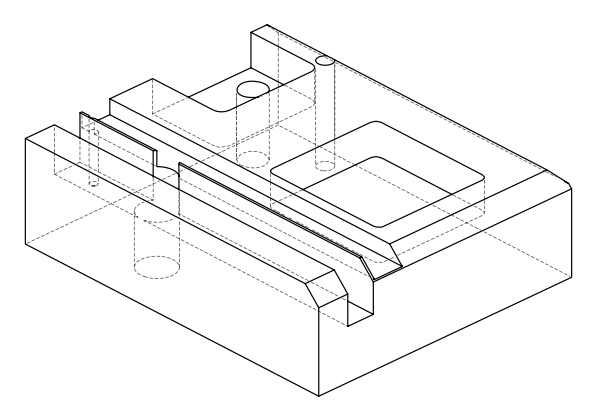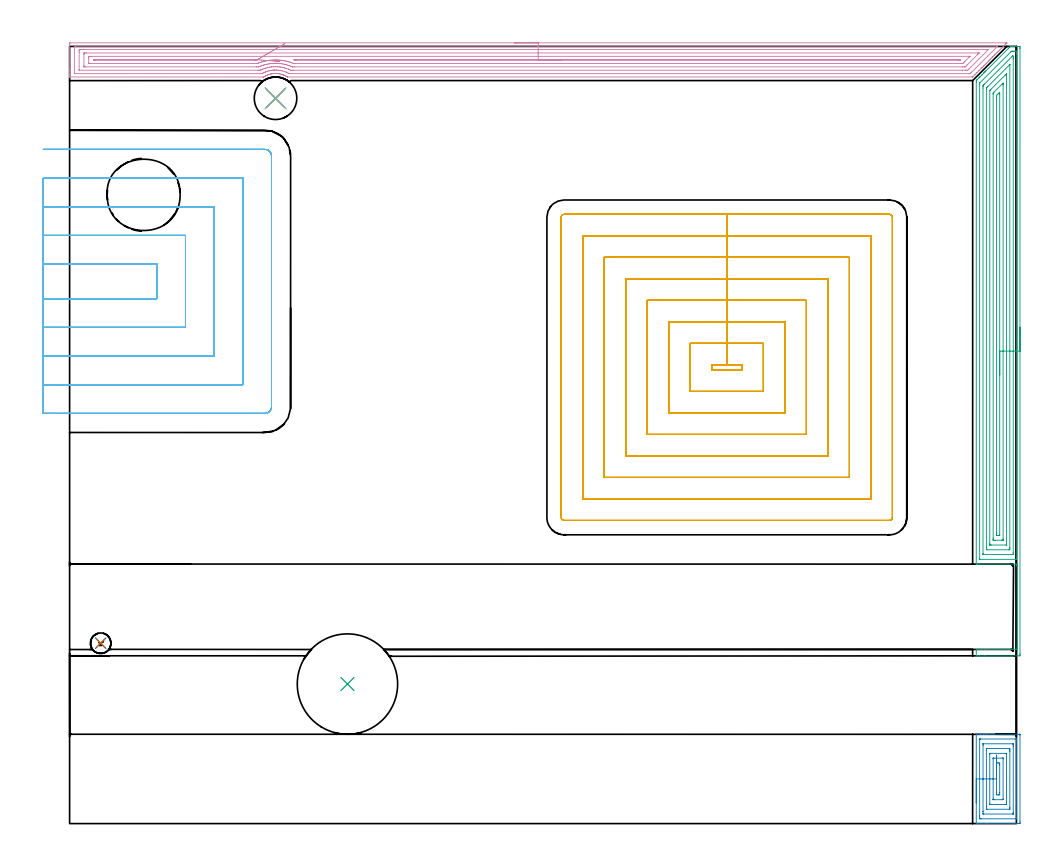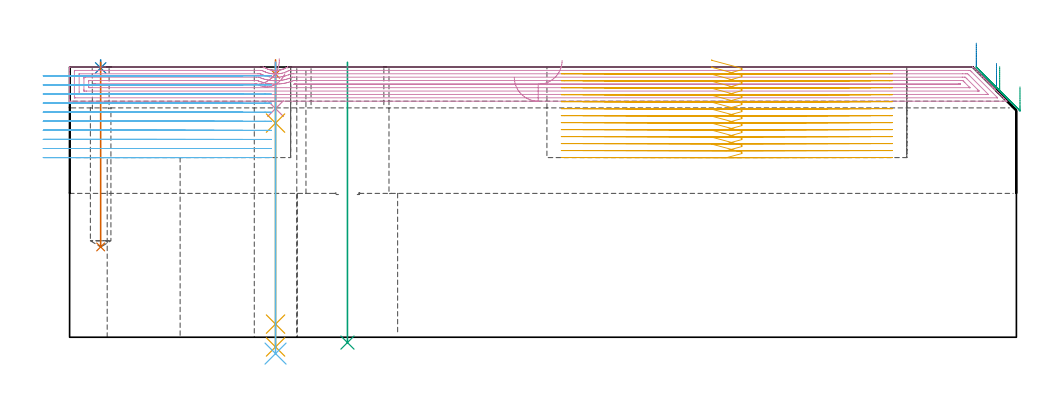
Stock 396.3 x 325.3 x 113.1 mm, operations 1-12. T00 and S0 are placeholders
(PLAN: 15 operations, 10 tool changes, 156.8 min)
(1 SPOT_DRILL | STEP1HOLE_2 | NXT0321_9005460120000 | 0.05 min | 184 mm3)
(2 SPOT_DRILL_1 | STEP1POCKET | NXT0321_9005460120000 | 0.03 min | 1 mm3)
(3 INDEXABLE_INSERT_DRILL_THROUGH_HOLE_FROM_SOLID | STEP1HOLE | NXT0302_036 | 0.47 min | 156625 mm3)
(4 DRILL_BLIND_HOLE_INTO_CENTER | STEP1HOLE_2 | NXT0301_087 | 0.08 min | 1512 mm3)
(5 GUN_DRILL_THROUGH_HOLE | STEP1HOLE_2 | UGT0307_008 | 0.57 min | 9187 mm3)
(6 DRILL_TO_ENLARGE_THROUGH_HOLE | STEP1HOLE_2 | UGT0301_248 | 0.49 min | 17220 mm3)
(7 DRILL_BLIND_HOLE_INTO_CENTER_1 | STEP1POCKET | UGT0301_202 | 0.31 min | 4243 mm3)
(8 AREA_MILL | FG_CHAMFER_SURFACE | UGT0205_001 | 2.37 min | 7552 mm3)
(9 AREA_MILL_1 | FG_CHAMFER_SURFACE_1 | UGT0205_001 | 12.6 min | 43147 mm3)
(10 AREA_MILL_2 | FG_CHAMFER_SURFACE_2 | UGT0205_001 | 18.7 min | 39142 mm3)
(11 MILL_RECTANGULAR_POCKET | POCKET_RECTANGULAR_STRAIGHT | NXT0201_011 | Follow Part, ap 3, ae 75% | 61.41 min | 798080 mm3)
(12 MILL_SLOT | SLOT_PARTIAL_RECTANGULAR | NXT0201_012 | Follow Part, ap 4, ae 75% | 31.17 min | 441666 mm3)
(13 MILL_RECTANGULAR_SLOT | SLOT_RECTANGULAR | UGT0201_004 | Follow Part, ap 8, ae 75% | 15.74 min | 623732 mm3)
(14 MILL_RECTANGULAR_SLOT_1 | SLOT_RECTANGULAR_1 | UGT0201_004 | Follow Part, ap 8, ae 75% | 5.55 min | 233674 mm3)
(15 MILL_THROUGH_HOLE_FROM_SOLID_MATERIAL | STEP1HOLE_1 | UGT0201_136 | Circular | 7.24 min | 54953 mm3)
(TOOL NXT0321_9005460120000 | NC Spot Drill, 142deg, 12mm, Carbide, Uncoated | D12 PA142 FL30 Z2)
(TOOL NXT0302_036 | Index. Insert Drill 42mm [880-D4200L50-05] | D42 PA176 FL210 Z2)
(TOOL NXT0301_087 | Carbide Drill 11.6mm [860.1-1160-058A1-MM 2214] | D11.6 PA140 FL72 Z2)
(TOOL UGT0307_008 | Gun Drill 11 mm | D11 PA130 FL24 Z1)
(TOOL UGT0301_248 | Twist Drill 17.8 mm | D17.8 PA118 FL130 Z2)
(TOOL UGT0301_202 | Twist Drill 8.6 mm | D8.6 PA118 FL80 Z2)
(TOOL UGT0205_001 | Chamfer Mill 20 x 3 x 45 deg. | D20 FL50 Z2)
(TOOL NXT0201_011 | ENDMILL 12mm [2P460-1200-NA 1630] | D12 FL38 Z6)
(TOOL NXT0201_012 | ENDMILL 16mm [2P460-1600-NA 1630] | D16 FL38 Z6)
(TOOL UGT0201_004 | End Mill 32 mm | D32 FL53 Z6)
(TOOL UGT0201_136 | Carbide End Mill 20.0 | D20 FL30 Z4)
(OP 1 SPOT_DRILL)
G17 G21 G94 G90
T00 M6
G54
G17 G0 G90 X86.2 Y303.6 S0 M3
G43 Z123.1 H0
G94 G81 G98 Z110.1 F250. R116.1
G80
M5
M2
(OP 2 SPOT_DRILL_1)
G17 G21 G94 G90
T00 M6
G54
G17 G0 G90 X13. Y75.5 S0 M3
G43 Z123.1 H0
G94 G81 G98 Z112.73 F250. R116.1
G80
M5
M2
(OP 3 INDEXABLE_INSERT_DRILL_THROUGH_HOLE_FROM_SOLID)
G17 G21 G94 G90
T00 M6
G54
G17 G0 G90 X116.3 Y58.4 S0 M3
G43 Z123.1 H1
G94 G81 G98 Z-2.233 F250. R115.1
G80
M5
M2
(OP 4 DRILL_BLIND_HOLE_INTO_CENTER)
G17 G21 G94 G90
T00 M6
G54
G17 G0 G90 X86.2 Y303.6 S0 M3
G43 Z123.1 H1
G94 G81 G98 Z95.7 F250. R115.1
G80
M5
M2
(OP 5 GUN_DRILL_THROUGH_HOLE)
G17 G21 G94 G90
T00 M6
G54
G17 G0 G90 X86.2 Y303.6 M8
G43 Z123.1 H0
Z109.049
S716 M3
G94 G1 Z89.637 F125. M26
G4 X.084
Z5.5 F250.
G4 X.084
Z-4.065 F125.
G4 X.084
M5
M9
G0 Z109.049
Z123.1
M2
(OP 6 DRILL_TO_ENLARGE_THROUGH_HOLE)
G17 G21 G94 G90
T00 M6
G54
G17 G0 G90 X86.2 Y303.6 S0 M3
G43 Z123.1 H0
G94 G73 G98 Z-6.848 F250. Q17.135 R115.1
G80
M5
M2
(OP 7 DRILL_BLIND_HOLE_INTO_CENTER_1)
G17 G21 G94 G90
T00 M6
G54
G17 G0 G90 X13. Y75.5 S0 M3
G43 Z123.1 H0
G94 G81 G98 Z37.8 F250. R115.1
G80
M5
M2
(OP 8 AREA_MILL)
G17 G21 G94 G90
T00 M6
G54
G17 G0 G90 X379.5 Y8.7 S1061 M3
G43 Z123.1 H0
G94 G1 Y8.738 Z122.228 F250.
Y8.852 Z121.363
Y9.041 Z120.512
Y9.303 Z119.68
Y9.637 Z118.874
Y10.04 Z118.1
Y10.508 Z117.364
Y11.04 Z116.672
Y11.629 Z116.029
Y12.272 Z115.439
Y12.964 Z114.908
Y13.7 Z114.44
Y14.474 Z114.037
Y15.28 Z113.703
Y16.112 Z113.441
Y16.964 Z113.252
Y17.828 Z113.138
Y18.7 Z113.1
Y37.319
X379.503 Y37.39 Z113.09
X379.567 Y37.397 Z113.027
X379.639 Y37.4 Z112.958
X381.318 Z111.281
X382.673 Z109.925
X383.39 Z109.208
X383.55 Z109.048
X384.267 Z108.327
X397.416 Z95.18
X397.778 Y37.396 Z94.818
X397.792 Y37.39 Z94.804
X397.798 Y37.376 Z94.798
X397.8 Y36.876 Z94.8
Y1.022
X397.798 Y0.524 Z94.802
X397.794 Y0.142 Z94.803
X397.791 Y0.01 Z94.805
X397.416 Y0.005 Z95.18
X396.898 Y0. Z95.698
X384.267 Z108.327
X383.55 Z109.048
X383.39 Z109.208
X381.637 Z110.96
X379.884 Z112.714
X379.639 Z112.959
X379.573 Z113.021
X379.569 Y0.001 Z113.025
X379.503 Y0.01 Z113.09
X379.5 Y0.081 Z113.1
Y18.7
X380.914 Z111.686
X380.915 Y35.103 Z111.685
X380.916 Y35.285 Z111.684
X380.919 Y35.376 Z111.681
X380.92 Y35.39 Z111.68
X380.966 Y35.393 Z111.634
X381.049 Y35.397 Z111.551
X381.343 Y35.4 Z111.257
X395.663 Z96.937
X396.248 Y35.398 Z96.352
X396.339 Y35.392 Z96.261
X396.379 Y35.387 Z96.221
X396.383 Y35.262 Z96.217
X396.384 Y35.103 Z96.216
X396.386 Y34.372 Z96.214
Y34.216
X396.385 Y2.297 Z96.215
X396.384 Y2.115 Z96.216
X396.381 Y2.024 Z96.219
X396.38 Y2.01 Z96.22
X396.334 Y2.007 Z96.266
X396.251 Y2.003 Z96.349
X395.957 Y2. Z96.643
X381.637 Z110.963
X381.052 Y2.002 Z111.548
X380.961 Y2.008 Z111.639
X380.921 Y2.013 Z111.679
X380.917 Y2.138 Z111.683
X380.916 Y2.297 Z111.684
X380.914 Y3.028 Z111.686
Y3.184
Y18.7
X382.328 Z110.272
Y32.63
X382.331 Y33.329 Z110.269
X382.332 Y33.375 Z110.268
X382.334 Y33.39 Z110.266
X382.374 Y33.394 Z110.226
X382.445 Y33.399 Z110.155
X394.717 Y33.4 Z97.883
X394.786 Y33.398 Z97.814
X394.856 Y33.393 Z97.744
X394.965 Y33.382 Z97.635
X394.967 Y33.329 Z97.633
X394.97 Y33.144 Z97.63
X394.972 Y32.443 Z97.628
Y32.255
X394.971 Y4.77 Z97.629
X394.969 Y4.071 Z97.631
X394.968 Y4.025 Z97.632
X394.966 Y4.01 Z97.634
X394.926 Y4.006 Z97.674
X394.855 Y4.001 Z97.745
X382.583 Y4. Z110.017
X382.514 Y4.002 Z110.086
X382.444 Y4.007 Z110.156
X382.335 Y4.018 Z110.265
X382.333 Y4.071 Z110.267
X382.33 Y4.256 Z110.27
X382.329 Y4.957 Z110.271
X382.328 Y5.145 Z110.272
Y18.7
X383.743 Z108.857
Y30.67
X383.746 Y31.196 Z108.854
X383.75 Y31.375 Z108.85
X383.753 Y31.391 Z108.847
X383.771 Y31.394 Z108.829
X383.816 Y31.397 Z108.784
X383.906 Y31.399 Z108.694
X393.188 Z99.412
X393.426 Y31.394 Z99.174
X393.54 Y31.39 Z99.06
X393.55 Y31.33 Z99.05
X393.554 Y31.029 Z99.046
X393.556 Y30.67 Z99.044
X393.557 Y30.139 Z99.043
Y6.73
X393.554 Y6.204 Z99.046
X393.55 Y6.025 Z99.05
X393.547 Y6.009 Z99.053
X393.529 Y6.006 Z99.071
X393.484 Y6.003 Z99.116
X393.394 Y6.001 Z99.206
X384.112 Z108.488
X383.874 Y6.006 Z108.726
X383.76 Y6.01 Z108.84
X383.75 Y6.07 Z108.85
X383.746 Y6.371 Z108.854
X383.744 Y6.73 Z108.856
X383.743 Y7.261 Z108.857
Y18.7
X385.157 Z107.443
Y28.896
X385.162 Y29.332 Z107.438
X385.163 Y29.379 Z107.437
X385.224 Y29.39 Z107.376
X385.356 Y29.396 Z107.244
X385.523 Y29.399 Z107.077
X392.001 Y29.4 Z100.599
X392.055 Y29.399 Z100.545
X392.112 Y29.394 Z100.488
X392.131 Y29.391 Z100.469
X392.136 Y29.379 Z100.464
X392.139 Y29.33 Z100.461
X392.143 Y28.91 Z100.457
Y8.504
X392.138 Y8.068 Z100.462
X392.137 Y8.021 Z100.464
X392.076 Y8.01 Z100.524
X391.944 Y8.004 Z100.656
X391.777 Y8.001 Z100.823
X385.299 Y8. Z107.301
X385.245 Y8.001 Z107.355
X385.188 Y8.006 Z107.412
X385.169 Y8.009 Z107.431
X385.164 Y8.021 Z107.436
X385.161 Y8.07 Z107.439
X385.157 Y8.49 Z107.443
Y18.7
X386.571 Z106.029
X386.572 Y27.123 Z106.028
X386.573 Y27.288 Z106.027
X386.576 Y27.369 Z106.024
X386.577 Y27.384 Z106.023
X386.586 Y27.39 Z106.014
X386.626 Y27.396 Z105.974
X386.897 Y27.399 Z105.703
X390.403 Z102.197
X390.677 Y27.395 Z101.923
X390.712 Y27.391 Z101.888
X390.723 Y27.387 Z101.877
X390.724 Y27.378 Z101.876
X390.727 Y27.321 Z101.873
X390.729 Y27.233 Z101.871
Y27.123
X390.728 Y10.277 Z101.872
X390.727 Y10.112 Z101.873
X390.724 Y10.031 Z101.876
X390.723 Y10.016 Z101.877
X390.714 Y10.01 Z101.886
X390.674 Y10.004 Z101.926
X390.403 Y10.001 Z102.197
X386.897 Z105.703
X386.623 Y10.005 Z105.977
X386.588 Y10.009 Z106.012
X386.577 Y10.013 Z106.023
X386.576 Y10.022 Z106.024
X386.573 Y10.079 Z106.027
X386.571 Y10.167 Z106.029
Y10.277
Y18.7
X387.985 Z104.615
X387.986 Y24.463 Z104.614
X387.99 Y25.131 Z104.61
X387.992 Y25.35 Z104.608
X388.604 Y25.396 Z103.996
X388.65 Y25.395 Z103.95
X389.308 Y25.35 Z103.292
X389.313 Y24.679 Z103.287
X389.314 Y24.463 Z103.286
Y12.937
X389.31 Y12.269 Z103.29
X389.308 Y12.05 Z103.292
X388.696 Y12.004 Z103.904
X388.65 Y12.005 Z103.95
X387.992 Y12.05 Z104.608
X387.987 Y12.721 Z104.613
X387.986 Y12.937 Z104.614
X387.985 Y13.609 Z104.615
Y18.7
Y19.572 Z104.653
Y20.436 Z104.767
Y21.288 Z104.955
Y22.12 Z105.218
Y22.926 Z105.552
Y23.7 Z105.954
Y24.436 Z106.423
Y25.128 Z106.954
Y25.771 Z107.544
Y26.36 Z108.187
Y26.892 Z108.879
Y27.36 Z109.615
Y27.763 Z110.389
Y28.097 Z111.195
Y28.359 Z112.027
Y28.548 Z112.878
Y28.662 Z113.743
Y28.7 Z114.615
G0 Z123.1
M5
M2
(OP 9 AREA_MILL_1)
G17 G21 G94 G90
T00 M6
G54
G17 G0 G90 X397.8 Y207.75 S1061 M3
G43 Z123.1 H0
Z104.8
G94 G1 Y207.712 Z103.928 F250.
Y207.598 Z103.064
Y207.409 Z102.212
Y207.147 Z101.38
Y206.813 Z100.574
Y206.41 Z99.8
Y205.942 Z99.064
Y205.41 Z98.372
Y204.821 Z97.729
Y204.178 Z97.14
Y203.486 Z96.608
Y202.75 Z96.14
Y201.976 Z95.737
Y201.17 Z95.403
Y200.338 Z95.141
Y199.487 Z94.952
Y198.622 Z94.838
Y197.75 Z94.8
Y71.327
X397.799 Y70.825 Z94.801
X397.796 Y70.438 Z94.802
X397.793 Y70.21 Z94.805
X397.416 Y70.2 Z95.181
X383.126 Z109.469
X380.76 Z111.834
X379.806 Z112.794
X379.652 Y70.201 Z112.941
X379.57 Y70.205 Z113.021
X379.503 Y70.21 Z113.088
X379.5 Y70.378 Z113.1
Y72.613
X379.497 Y72.873 Z113.098
X379.5 Y72.897 Z113.095
X379.554 Y72.9 Z113.041
X383.077 Z109.521
X396.6 Z96.
X396.599 Y73.029 Z95.999
X396.6 Y73.455 Z96.
X396.599 Y73.506 Z95.998
X396.6 Y74.4 Z96.
Y107.968
X396.592 Y108.016 Z95.992
X396.594 Y108.058 Z95.994
X396.599 Y108.321 Z95.999
Y108.366
Y108.6
X380.76 Z111.835
X379.925 Z112.675
X379.866 Z112.734
X379.68 Y108.603 Z112.913
X379.503 Y108.61 Z113.089
X379.5 Y108.813 Z113.1
Y310.374
Y310.995 Z113.085
X379.658 Y311.159 Z112.94
X379.767 Y311.268 Z112.832
X379.884 Y311.386 Z112.712
X380.451 Y311.951 Z112.149
X380.66 Y312.161 Z111.938
X380.76 Y312.262 Z111.836
X380.959 Y312.459 Z111.64
X381.036 Y312.536 Z111.564
X381.637 Y313.139 Z110.959
X381.864 Y313.364 Z110.736
X382.514 Y314.015 Z110.083
X382.576 Y314.077 Z110.023
X382.747 Y314.247 Z109.852
X382.806 Y314.307 Z109.791
X382.863 Y314.363 Z109.736
X383.045 Y314.545 Z109.554
X383.098 Y314.599 Z109.499
X383.15 Y314.65 Z109.449
X383.343 Y314.843 Z109.256
X383.39 Y314.892 Z109.207
X383.436 Y314.937 Z109.163
X383.641 Y315.141 Z108.959
X393.033 Y324.534 Z99.564
X393.471 Y324.971 Z99.129
X393.775 Y325.271 Z98.824
X393.809 Y325.297 Z98.789
X393.995 Y325.3 Z98.604
X394.786 Z97.808
X396.889 Z95.709
X397.416 Y325.295 Z95.179
X397.792 Y325.29 Z94.804
X397.795 Y325.062 Z94.802
X397.799 Y324.675 Z94.801
X397.8 Y324.284 Z94.8
Y197.75
X396.386 Z96.214
Y111.048
X396.383 Y110.679 Z96.217
X396.382 Y110.634 Z96.218
X396.38 Y110.618 Z96.22
X396.364 Y110.61 Z96.236
X396.248 Y110.605 Z96.352
X396.101 Y110.601 Z96.499
X381.199 Y110.6 Z111.401
X380.984 Y110.603 Z111.616
X380.94 Y110.607 Z111.66
X380.924 Y110.609 Z111.676
X380.921 Y110.624 Z111.679
X380.918 Y110.676 Z111.682
X380.915 Y110.89 Z111.685
X380.914 Y309.48 Z111.686
X380.916 Y309.848 Z111.684
X380.919 Y309.94 Z111.681
X380.921 Y309.959 Z111.679
X380.93 Y309.973 Z111.67
X380.954 Y310.001 Z111.646
X381.04 Y310.089 Z111.56
X393.91 Y322.959 Z98.69
X394.184 Y323.222 Z98.416
X394.266 Y323.29 Z98.334
X394.386 Y323.296 Z98.214
X394.786 Y323.299 Z97.814
X395.258 Y323.3 Z97.342
X395.663 Z96.937
X396.136 Y323.299 Z96.464
X396.319 Y323.295 Z96.281
X396.352 Y323.292 Z96.248
X396.379 Y323.286 Z96.221
X396.38 Y323.244 Z96.22
X396.384 Y323.046 Z96.216
X396.385 Y322.888 Z96.215
X396.386 Y322.151 Z96.214
Y197.75
X394.972 Z97.628
X394.971 Y113.541 Z97.629
X394.968 Y112.835 Z97.632
X394.966 Y112.652 Z97.634
X394.954 Y112.61 Z97.646
X394.901 Y112.606 Z97.699
X394.786 Y112.603 Z97.814
X394.14 Y112.6 Z98.46
X382.514 Z110.086
X382.437 Y112.602 Z110.163
X382.376 Y112.606 Z110.224
X382.34 Y112.609 Z110.26
X382.335 Y112.648 Z110.265
X382.331 Y112.835 Z110.269
X382.329 Y113.023 Z110.271
Y307.881
X382.332 Y308.586 Z110.268
X382.335 Y308.768 Z110.265
X382.346 Y308.935 Z110.254
X382.514 Y309.11 Z110.086
X382.695 Y309.295 Z109.905
X382.879 Y309.48 Z109.721
X394.5 Y321.1 Z98.1
X394.648 Y321.241 Z97.952
X394.694 Y321.283 Z97.906
X394.786 Y321.29 Z97.814
X394.965 Y321.279 Z97.635
X394.968 Y321.1 Z97.632
X394.97 Y320.912 Z97.63
X394.971 Y320.206 Z97.629
X394.972 Y320.017 Z97.628
Y197.75
X393.557 Z99.043
Y115.517
X393.554 Y114.985 Z99.046
X393.55 Y114.623 Z99.05
X393.055 Y114.601 Z99.545
X393.033 Y114.6 Z99.567
X384.267 Y114.601 Z108.333
X383.75 Y114.623 Z108.85
X383.745 Y115.155 Z108.855
X383.743 Y115.517 Z108.857
Y116.051
Y307.333
X383.744 Y307.692 Z108.856
X383.747 Y307.825 Z108.853
X383.75 Y307.888 Z108.85
X383.789 Y307.932 Z108.811
X383.909 Y308.057 Z108.691
X384.267 Y308.418 Z108.333
X384.35 Y308.501 Z108.25
X393.514 Y317.664 Z99.086
X393.547 Y317.694 Z99.053
X393.554 Y317.697 Z99.046
X393.555 Y317.696 Z99.045
X393.557 Y317.675 Z99.043
Y197.75
X392.143 Z100.457
Y116.864
X392.141 Y116.644 Z100.459
X392.14 Y116.618 Z100.461
X392.137 Y116.612 Z100.463
X392.129 Y116.608 Z100.471
X392.069 Y116.603 Z100.531
X391.97 Y116.601 Z100.63
X385.834 Y116.6 Z106.766
X385.268 Y116.604 Z107.332
X385.208 Y116.606 Z107.392
X385.17 Y116.609 Z107.43
X385.164 Y116.647 Z107.436
X385.161 Y116.861 Z107.439
X385.157 Y117.291 Z107.443
X385.158 Y306.784 Z107.442
Y306.798
X385.163 Y306.848 Z107.437
X385.205 Y306.896 Z107.395
X385.286 Y306.983 Z107.314
X385.409 Y307.109 Z107.191
X385.563 Y307.265 Z107.037
X391.613 Y313.314 Z100.987
X391.76 Y313.46 Z100.84
X392.12 Y313.812 Z100.48
X392.134 Y313.824 Z100.466
X392.136 Y313.799 Z100.464
X392.14 Y313.696 Z100.46
X392.142 Y313.487 Z100.458
X392.143 Y313.069 Z100.457
Y197.75
X390.729 Z101.871
Y119.092
X390.728 Y118.761 Z101.872
X390.724 Y118.65 Z101.876
X390.722 Y118.617 Z101.878
X390.704 Y118.61 Z101.896
X390.644 Y118.606 Z101.956
X390.403 Y118.602 Z102.197
X390.009 Y118.6 Z102.591
X387.379 Z105.221
X386.897 Y118.601 Z105.703
X386.736 Y118.604 Z105.864
X386.608 Y118.61 Z105.992
X386.578 Y118.616 Z106.022
X386.575 Y118.666 Z106.025
X386.573 Y118.76 Z106.027
X386.571 Y119.092 Z106.029
Y119.424
X386.572 Y305.342 Z106.028
X386.575 Y305.624 Z106.025
X386.578 Y305.763 Z106.022
X386.587 Y305.828 Z106.013
X386.656 Y305.905 Z105.944
X386.776 Y306.028 Z105.824
X386.897 Y306.149 Z105.703
X390.403 Y309.655 Z102.197
X390.49 Y309.739 Z102.11
X390.658 Y309.898 Z101.942
X390.723 Y309.949 Z101.877
X390.725 Y309.906 Z101.875
X390.727 Y309.812 Z101.873
X390.729 Y309.48 Z101.871
Y309.148
Y197.75
X389.315 Z103.285
X389.314 Y120.88 Z103.286
X389.312 Y120.71 Z103.288
X389.31 Y120.627 Z103.29
X389.309 Y120.614 Z103.291
X389.277 Y120.61 Z103.323
X389.199 Y120.605 Z103.401
X388.924 Y120.601 Z103.676
X388.65 Z103.95
X388.045 Y120.603 Z104.555
X388.006 Y120.61 Z104.594
X387.992 Y120.614 Z104.608
X387.99 Y120.659 Z104.61
X387.987 Y120.88 Z104.613
X387.985 Y121.557 Z104.615
Y121.774
Y303.223
X387.986 Y303.9 Z104.614
X387.988 Y304.117 Z104.612
X387.994 Y304.785 Z104.606
X388.211 Y305.011 Z104.389
X388.431 Y305.234 Z104.169
X388.65 Y305.453 Z103.95
X389.102 Y305.905 Z103.498
X389.168 Y305.969 Z103.432
X389.186 Y305.987 Z103.414
X389.288 Y306.08 Z103.312
X389.308 Y305.905 Z103.292
X389.311 Y305.605 Z103.289
X389.314 Y305.228 Z103.286
X389.315 Y197.75 Z103.285
Y196.878 Z103.323
Y196.014 Z103.437
Y195.162 Z103.626
Y194.33 Z103.888
Y193.524 Z104.222
Y192.75 Z104.625
Y192.014 Z105.094
Y191.322 Z105.625
Y190.679 Z106.214
Y190.09 Z106.857
Y189.559 Z107.55
Y189.09 Z108.285
Y188.687 Z109.059
Y188.353 Z109.865
Y188.091 Z110.697
Y187.902 Z111.549
Y187.788 Z112.414
Y187.75 Z113.285
G0 Z123.1
M5
M2
(OP 10 AREA_MILL_2)
G17 G21 G94 G90
T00 M6
G54
G17 G0 G90 X186.15 Y326.8 S1061 M3
G43 Z123.1 H0
Z108.8
G94 G1 X186.188 Z107.929 F250.
X186.302 Z107.064
X186.491 Z106.212
X186.753 Z105.38
X187.087 Z104.574
X187.49 Z103.8
X187.958 Z103.064
X188.49 Z102.372
X189.079 Z101.729
X189.722 Z101.14
X190.414 Z100.609
X191.15 Z100.14
X191.924 Z99.737
X192.73 Z99.403
X193.562 Z99.141
X194.413 Z98.952
X195.278 Z98.838
X196.15 Z98.8
X392.03
X392.284 Y326.796 Z98.804
X392.285 Y326.795
X392.284 Y326.784 Z98.816
X391.793 Y326.291 Z99.305
X391.226 Y325.726 Z99.874
X391.093 Y325.593 Z100.006
X390.908 Y325.406 Z100.19
X390.362 Y324.862 Z100.738
X390.022 Y324.52 Z101.076
X389.498 Y323.998 Z101.602
X389.137 Y323.635 Z101.961
X388.633 Y323.133 Z102.467
X388.251 Y322.749 Z102.847
X387.769 Y322.269 Z103.331
X387.366 Y321.864 Z103.733
X387.224 Y321.724 Z103.875
X386.921 Y321.421 Z104.179
X386.48 Y320.978 Z104.618
X386.331 Y320.831 Z104.768
X386.041 Y320.541 Z105.059
X385.594 Y320.093 Z105.504
X385.122 Y319.622 Z105.978
X384.709 Y319.207 Z106.39
X384.214 Y318.714 Z106.886
X383.823 Y318.322 Z107.275
X383.306 Y317.805 Z107.794
X382.938 Y317.436 Z108.161
X382.767 Y317.266 Z108.333
X382.584 Y317.084 Z108.516
X382.052 Y316.551 Z109.047
X381.867 Y316.367 Z109.233
X381.72 Y316.22 Z109.38
X381.609 Y316.108 Z109.49
X381.569 Y316.069 Z109.53
X380.856 Y315.355 Z110.244
X380.724 Y315.222 Z110.375
X380.677 Y315.176 Z110.422
X379.991 Y314.491 Z111.109
X379.838 Y314.337 Z111.26
X379.784 Y314.283 Z111.315
X379.127 Y313.627 Z111.973
X378.953 Y313.451 Z112.145
X378.272 Y312.772 Z112.828
X378.022 Y312.525 Z113.069
X377.995 Y312.503 Z113.089
X377.85 Y312.5 Z113.1
X91.237
X91.149 Y312.505 Z113.09
X91.103 Y312.526 Z113.07
X90.619 Y312.814 Z112.785
X90.262 Y313.009 Z112.589
X90.168 Y313.06 Z112.539
X90.125 Y313.081 Z112.518
X89.908 Y313.186 Z112.413
X89.734 Y313.265 Z112.335
X89.645 Y313.305 Z112.294
X89.452 Y313.377 Z112.218
X89.274 Y313.445 Z112.15
X89.2 Y313.47 Z112.126
X89.005 Y313.534 Z112.059
X88.828 Y313.594 Z112.002
X88.38 Y313.722 Z111.878
X87.933 Y313.822 Z111.778
X87.821 Y313.841 Z111.759
X87.485 Y313.899 Z111.7
X87.37 Y313.912 Z111.686
X87.22 Y313.929 Z111.665
X87.16 Y313.935 Z111.656
X87.038 Y313.951 Z111.644
X86.591 Y313.988 Z111.612
X86.423 Y313.994 Z111.604
X86.394 Z111.603
X86.372 Z111.601
X86.327 Y313.993 Z111.599
X86.127 Y313.995 Z111.598
X86.033 Y313.997 Z111.602
X85.696 Y313.98 Z111.618
X85.402 Y313.953 Z111.643
X85.249 Y313.94 Z111.656
X84.988 Y313.906 Z111.69
X84.889 Y313.894 Z111.705
X84.868 Y313.891 Z111.708
X84.802 Y313.882 Z111.716
X84.541 Y313.83 Z111.76
X84.354 Y313.798 Z111.797
X84.002 Y313.716 Z111.883
X83.908 Y313.693 Z111.906
X83.459 Y313.559 Z112.04
X83.013 Y313.405 Z112.194
X82.757 Y313.305 Z112.295
X82.309 Y313.088 Z112.506
X82.139 Y313.009 Z112.589
X82.119 Y312.999 Z112.599
X81.873 Y312.864 Z112.735
X81.672 Y312.754 Z112.846
X81.62 Y312.722 Z112.878
X81.439 Y312.612 Z112.987
X81.265 Y312.504 Z113.09
X80.969 Y312.5 Z113.1
X0.165
X0.009 Y312.503 Z113.088
X0. Y312.524 Z113.067
Y312.875 Z112.724
Y313.24 Z112.359
Y313.894 Z111.701
Y315.106 Z110.491
Y315.665 Z109.929
Y326.291 Z99.306
X0.003 Y326.573 Z99.024
X0.01 Y326.792 Z98.806
X0.23 Y326.799 Z98.799
X196.15 Y326.8 Z98.8
Y325.386 Z100.214
X388.138
X388.313 Y325.382 Z100.218
X388.399 Y325.379 Z100.221
X388.417 Y325.376 Z100.224
X388.411 Y325.368 Z100.232
X388.379 Y325.333 Z100.267
X388.287 Y325.237 Z100.363
X388.206 Y325.156 Z100.444
X377.617 Y314.567 Z111.033
X377.403 Y314.355 Z111.245
X377.167 Y314.128 Z111.472
X376.941 Y313.921 Z111.679
X376.51 Y313.915 Z111.685
X376.489 Y313.914 Z111.686
X92.557
X92.12 Y313.919 Z111.681
X91.905 Y313.921 Z111.679
X91.684 Y314.029 Z111.571
X91.407 Y314.169 Z111.431
X90.791 Y314.457 Z111.143
X90.564 Y314.553 Z111.047
X89.966 Y314.78 Z110.82
X89.898 Y314.803 Z110.797
X89.864 Y314.814 Z110.786
X89.005 Y315.058 Z110.542
X88.643 Y315.139 Z110.461
X88.113 Y315.239 Z110.361
X87.571 Y315.317 Z110.283
X87.22 Y315.355 Z110.245
X86.597 Y315.397 Z110.203
X86.327 Y315.404 Z110.196
X85.704 Y315.397 Z110.203
X85.671
X85.645 Y315.395 Z110.205
X85.434 Y315.377 Z110.223
X84.883 Y315.326 Z110.274
X84.722 Y315.307 Z110.293
X84.541 Y315.28 Z110.32
X84.108 Y315.209 Z110.391
X83.648 Y315.117 Z110.483
X83.374 Y315.052 Z110.548
X82.755 Y314.881 Z110.719
X82.677 Y314.857 Z110.743
X82.439 Y314.78 Z110.82
X82.015 Y314.628 Z110.972
X81.951 Y314.603 Z110.997
X81.863 Y314.566 Z111.034
X81.398 Y314.354 Z111.246
X80.97 Y314.15 Z111.45
X80.797 Y314.065 Z111.535
X80.51 Y313.921 Z111.679
X80.077 Y313.915 Z111.685
X80.056 Y313.914 Z111.686
X2.175 Y313.915 Z111.685
X2.075 Y313.917 Z111.683
X2.026 Y313.92 Z111.68
X2.01 Y313.922 Z111.678
X2.008 Y313.938 Z111.662
X2.004 Y314.044 Z111.556
X2. Y314.287 Z111.313
Y324.914 Z100.686
X2.004 Y325.308 Z100.292
X2.007 Y325.36 Z100.24
X2.011 Y325.38 Z100.22
X2.017 Y325.381 Z100.219
X2.07 Y325.384 Z100.216
X2.179 Y325.385 Z100.215
X2.397 Y325.386 Z100.214
X196.15
Y323.971 Z101.629
X383.653
X384.207
X384.333 Y323.969 Z101.631
X384.546 Y323.964 Z101.636
X384.552 Y323.96 Z101.64
X384.551 Y323.956 Z101.644
X384.546 Y323.946 Z101.654
X376.387 Y315.787 Z109.813
X376.263 Y315.665 Z109.935
X375.937 Y315.348 Z110.252
X375.617 Y315.335 Z110.265
X375.061 Y315.331 Z110.269
X373.831 Y315.328 Z110.272
X93.809 Y315.329 Z110.271
X93.47
X92.913 Y315.332 Z110.268
X92.577 Y315.335 Z110.265
X91.845 Y315.665 Z109.935
X91.684 Y315.734 Z109.866
X91.565 Y315.783 Z109.817
X90.791 Y316.061 Z109.539
X90.212 Y316.239 Z109.361
X89.898 Y316.327 Z109.273
X89.507 Y316.429 Z109.171
X89.017 Y316.54 Z109.06
X89.005 Y316.542 Z109.058
X88.959 Y316.551 Z109.049
X88.113 Y316.683 Z108.917
X87.958 Y316.704 Z108.896
X87.22 Y316.775 Z108.825
X86.976 Y316.792 Z108.808
X86.327 Y316.818 Z108.782
X86.062 Y316.814 Z108.786
X85.434 Y316.795 Z108.805
X85.202 Y316.78 Z108.82
X84.541 Y316.719 Z108.881
X84.391 Y316.7 Z108.9
X83.648 Y316.591 Z109.009
X83.613 Y316.585 Z109.015
X83.432 Y316.551 Z109.049
X82.879 Y316.428 Z109.172
X82.755 Y316.397 Z109.203
X82.179 Y316.237 Z109.363
X81.863 Y316.145 Z109.455
X81.502 Y316.023 Z109.577
X80.97 Y315.831 Z109.769
X80.85 Y315.784 Z109.816
X80.573 Y315.665 Z109.935
X80.233 Y315.51 Z110.09
X80.077 Y315.438 Z110.162
X79.925 Y315.371 Z110.229
X79.863 Y315.344 Z110.256
X79.799 Y315.335 Z110.265
X79.52 Y315.331 Z110.269
X79.184 Y315.329 Z110.271
X78.63
X4.183
X4.07 Y315.331 Z110.269
X4.03 Y315.333 Z110.267
X4.014 Y315.334 Z110.266
X4.01 Y315.364 Z110.236
X4.005 Y315.484 Z110.116
X4.001 Y315.665 Z109.935
X4. Y322.93 Z102.67
X4.004 Y323.635 Z101.965
X4.007 Y323.809 Z101.791
X4.022 Y323.964 Z101.636
X4.183 Y323.966 Z101.634
X4.737 Y323.97 Z101.63
X5.076 Y323.971 Z101.629
X5.629
X196.15
Y322.557 Z103.043
X380.081
X380.277 Y322.555 Z103.045
X380.596 Y322.55 Z103.05
X380.686 Y322.546 Z103.054
X380.63 Y322.485 Z103.115
X380.557 Y322.408 Z103.192
X380.492 Y322.342 Z103.258
X380.152 Y322. Z103.6
X375.602 Y317.451 Z108.149
X375.156 Y317.008 Z108.592
X375.009 Y316.864 Z108.736
X374.893 Y316.753 Z108.847
X374.724 Y316.749 Z108.851
X374.528 Y316.745 Z108.855
X373.831 Y316.743 Z108.857
X373.638
X94.169
X93.47 Y316.745 Z108.855
X93.272 Y316.747 Z108.853
X93.192 Y316.75 Z108.85
X92.577 Y316.998 Z108.602
X91.849 Y317.272 Z108.328
X91.684 Y317.328 Z108.272
X91.349 Y317.436 Z108.164
X90.791 Y317.599 Z108.001
X90.563 Y317.663 Z107.937
X89.898 Y317.822 Z107.778
X89.409 Y317.921 Z107.679
X89.005 Y317.988 Z107.612
X88.344 Y318.092 Z107.508
X88.113 Y318.117 Z107.483
X87.353 Y318.19 Z107.41
X87.22 Y318.198 Z107.402
X86.415 Y318.234 Z107.366
X86.327
X85.539 Y318.218 Z107.382
X85.434 Y318.212 Z107.388
X84.703 Y318.161 Z107.439
X84.541 Y318.145 Z107.455
X83.901 Y318.071 Z107.529
X83.648 Y318.033 Z107.567
X83.128 Y317.952 Z107.648
X82.755 Y317.877 Z107.723
X82.39 Y317.799 Z107.801
X81.863 Y317.668 Z107.932
X81.678 Y317.619 Z107.981
X81.024 Y317.436 Z108.164
X80.983 Y317.423 Z108.177
X80.97 Y317.418 Z108.182
X80.327 Y317.188 Z108.412
X80.077 Y317.096 Z108.504
X79.687 Y316.937 Z108.663
X79.344 Y316.794 Z108.806
X79.266 Y316.763 Z108.837
X79.184 Y316.75 Z108.85
X78.986 Y316.747 Z108.853
X78.291 Y316.743 Z108.857
X78.097
X6.667
X6.103 Y316.747 Z108.853
X6.042 Y316.75 Z108.85
X6.01 Y316.754 Z108.847
X6.008 Y316.798 Z108.802
X6.004 Y317. Z108.6
X6. Y317.405 Z108.195
Y321.864 Z103.736
X6.004 Y322.291 Z103.309
X6.008 Y322.504 Z103.096
X6.011 Y322.55 Z103.05
X6.063 Y322.553 Z103.047
X6.164 Y322.555 Z103.045
X6.861 Y322.557 Z103.043
X7.055
X196.15
Y321.143 Z104.457
X376.51
X376.676 Y321.142 Z104.458
X376.787 Y321.14 Z104.46
X376.824 Y321.137 Z104.463
X376.826 Y321.136 Z104.464
X376.814 Y321.12 Z104.48
X376.762 Y321.063 Z104.537
X376.68 Y320.978 Z104.622
X376.595 Y320.893 Z104.707
X374.724 Y319.022 Z106.578
X374.372 Y318.671 Z106.929
X374.017 Y318.322 Z107.278
X373.922 Y318.232 Z107.368
X373.831 Y318.164 Z107.436
X373.103 Y318.158 Z107.442
X372.938 Y318.157 Z107.443
X94.529
X94.363 Y318.158 Z107.442
X94. Y318.161 Z107.439
X93.819 Y318.164 Z107.436
X93.716 Y318.18 Z107.42
X93.332 Y318.322 Z107.278
X92.577 Y318.592 Z107.008
X92.173 Y318.722 Z106.878
X91.684 Y318.865 Z106.735
X90.927 Y319.073 Z106.527
X90.791 Y319.106 Z106.494
X90.353 Y319.207 Z106.393
X89.898 Y319.296 Z106.304
X89.789 Y319.316 Z106.284
X89.005 Y319.438 Z106.162
X88.731 Y319.479 Z106.121
X88.113 Y319.543 Z106.057
X87.739 Y319.578 Z106.022
X87.22 Y319.613 Z105.987
X86.791 Y319.632 Z105.968
X86.327 Y319.647 Z105.953
X85.892 Y319.639 Z105.961
X85.434 Y319.626 Z105.974
X85.034 Y319.604 Z105.996
X84.541 Y319.57 Z106.03
X84.206 Y319.539 Z106.061
X83.648 Y319.475 Z106.125
X83.41 Y319.443 Z106.157
X82.755 Y319.344 Z106.256
X82.637 Y319.324 Z106.276
X82.035 Y319.207 Z106.393
X81.893 Y319.177 Z106.423
X81.863 Y319.169 Z106.431
X81.181 Y318.998 Z106.602
X80.97 Y318.941 Z106.659
X80.486 Y318.801 Z106.799
X80.077 Y318.676 Z106.924
X79.81 Y318.586 Z107.014
X79.184 Y318.368 Z107.232
X79.15 Y318.356 Z107.244
X78.765 Y318.209 Z107.391
X78.621 Y318.164 Z107.436
X78.454 Y318.16 Z107.44
X78.291 Y318.158 Z107.442
X76.671 Y318.157 Z107.443
X8.481
X8.149 Y318.16 Z107.44
X8.054 Y318.162 Z107.438
X8.009 Y318.165 Z107.435
X8.007 Y318.175 Z107.425
X8.003 Y318.23 Z107.37
X8.001 Y318.322 Z107.278
X8. Y320.093 Z105.507
X8.001 Y320.733 Z104.867
X8.006 Y320.978 Z104.622
X8.01 Y321.132 Z104.468
X8.315 Y321.139 Z104.461
X8.482 Y321.142 Z104.458
X8.647 Y321.143 Z104.457
X9.374
X196.15
Y319.729 Z105.871
X372.046
X372.414 Y319.727 Z105.873
X372.888 Y319.723 Z105.877
X372.938 Y319.722 Z105.878
X372.941 Y319.7 Z105.9
X372.938 Y319.69 Z105.91
X372.842 Y319.601 Z105.999
X372.807 Y319.578 Z106.022
X372.766 Y319.576 Z106.024
X372.57 Y319.572 Z106.028
X372.412 Y319.571 Z106.029
X372.046
X94.888
X94.522 Y319.573 Z106.027
X94.363 Y319.576 Z106.024
X94.286 Y319.578 Z106.022
X94.061 Y319.656 Z105.944
X93.931 Y319.704 Z105.896
X93.891 Y319.723 Z105.877
X94.204 Y319.729 Z105.871
X196.15
X197.022 Z105.909
X197.886 Z106.023
X198.738 Z106.212
X199.57 Z106.474
X200.376 Z106.808
X201.15 Z107.211
X201.886 Z107.68
X202.578 Z108.211
X203.221 Z108.8
X203.81 Z109.443
X204.341 Z110.135
X204.81 Z110.871
X205.213 Z111.645
X205.547 Z112.451
X205.809 Z113.283
X205.998 Z114.135
X206.112 Z115.
X206.15 Z115.871
G0 Z123.1
X90.119 Y326.473
Z110.32
G1 X89.751 Y326.259 Z109.559
X89.328 Y326.012 Z108.837
X88.851 Y325.735 Z108.161
X88.325 Y325.429 Z107.536
X87.755 Y325.097 Z106.965
X87.143 Y324.741 Z106.455
X86.495 Y324.365 Z106.008
X85.816 Y323.97 Z105.628
X85.111 Y323.56 Z105.319
X84.386 Y323.138 Z105.081
X83.645 Y322.707 Z104.917
X82.895 Y322.27 Z104.829
X82.141 Y321.832 Z104.817
X81.389 Y321.394 Z104.881
X80.644 Y320.961 Z105.02
X79.913 Y320.536 Z105.234
X79.201 Y320.122 Z105.521
X78.513 Y319.722 Z105.878
X78.506 Y319.718 Z105.882
X78.449 Y319.693 Z105.907
X78.401 Y319.675 Z105.925
X78.344 Y319.654 Z105.946
X78.291 Y319.636 Z105.964
X78.112 Y319.578 Z106.022
X77.921 Y319.574 Z106.026
X77.765 Y319.572 Z106.028
X77.398 Y319.571 Z106.029
X10.8 Y319.572 Z106.028
X10.433 Y319.574 Z106.026
X10.059 Y319.578 Z106.022
X10.01 Y319.584 Z106.016
X10.005 Y319.632 Z105.968
X10.01 Y319.716 Z105.884
X10.082 Y319.722 Z105.878
X10.274 Y319.726 Z105.874
X10.433 Y319.728 Z105.872
X10.8 Y319.729 Z105.871
X10.959
X78.291
X78.346 Y319.728 Z105.872
X78.49 Y319.723 Z105.877
X78.513 Y319.722 Z105.878
X79.378 Y319.66 Z105.979
X80.23 Y319.598 Z106.154
X81.064 Y319.538 Z106.403
X81.873 Y319.48 Z106.725
X82.651 Y319.424 Z107.115
X83.392 Y319.371 Z107.573
X84.09 Y319.32 Z108.093
X84.741 Y319.273 Z108.672
X85.339 Y319.23 Z109.306
X85.879 Y319.192 Z109.99
X86.358 Y319.157 Z110.718
X86.772 Y319.127 Z111.486
X87.117 Y319.102 Z112.286
X87.392 Y319.083 Z113.114
X87.593 Y319.068 Z113.963
X87.72 Y319.059 Z114.826
X87.772 Y319.055 Z115.697
X87.748 Y319.057 Z116.569
G0 Z123.1
M5
M2
(OP 11 MILL_RECTANGULAR_POCKET)
G17 G21 G94 G90
T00 M6
G54
G17 G0 G90 X268.8 Y191.009 S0 M3
G43 Z123.214 H1
Z116.214
G94 G1 Y189.9 Z115.916 F250.
X281.4 Z112.54
Y192. Z111.978
X275.1 Z110.29
X268.8 F500.
Y189.9
X281.4
Y192.
X275.1
Y201.
X259.8
Y180.9
X290.4
Y201.
X275.1
Y210.
X250.8
Y171.9
X299.4
Y210.
X275.1
Y219.
X241.8
Y162.9
X308.4
Y219.
X275.1
Y228.
X232.8
Y153.9
X317.4
Y228.
X275.1
Y237.
X223.8
Y144.9
X326.4
Y237.
X275.1
Y246.
X214.8
Y135.9
X335.4
Y246.
X275.1
Y255.
X207.
G3 X205.8 Y253.8 R1.2
G1 Y128.1
G3 X207. Y126.9 R1.2
G1 X343.2
G3 X344.4 Y128.1 R1.2
G1 Y253.8
G3 X343.2 Y255. R1.2
G1 X275.1
X274.1
G0 X268.8 Y191.009 Z113.29
G1 Y189.9 Z112.992 F250.
X281.4 Z109.616
Y192. Z109.053
X275.1 Z107.365
X268.8 F500.
Y189.9
X281.4
Y192.
X275.1
Y201.
X259.8
Y180.9
X290.4
Y201.
X275.1
Y210.
X250.8
Y171.9
X299.4
Y210.
X275.1
Y219.
X241.8
Y162.9
X308.4
Y219.
X275.1
Y228.
X232.8
Y153.9
X317.4
Y228.
X275.1
Y237.
X223.8
Y144.9
X326.4
Y237.
X275.1
Y246.
X214.8
Y135.9
X335.4
Y246.
X275.1
Y255.
X207.
G3 X205.8 Y253.8 R1.2
G1 Y128.1
G3 X207. Y126.9 R1.2
G1 X343.2
G3 X344.4 Y128.1 R1.2
G1 Y253.8
G3 X343.2 Y255. R1.2
G1 X275.1
X274.1
G0 X268.8 Y191.009 Z110.365
G1 Y189.9 Z110.068 F250.
X281.4 Z106.692
Y192. Z106.129
X275.1 Z104.441
X268.8 F500.
Y189.9
X281.4
Y192.
X275.1
Y201.
X259.8
Y180.9
X290.4
Y201.
X275.1
Y210.
X250.8
Y171.9
X299.4
Y210.
X275.1
Y219.
X241.8
Y162.9
X308.4
Y219.
X275.1
Y228.
X232.8
Y153.9
X317.4
Y228.
X275.1
Y237.
X223.8
Y144.9
X326.4
Y237.
X275.1
Y246.
X214.8
Y135.9
X335.4
Y246.
X275.1
Y255.
X207.
G3 X205.8 Y253.8 R1.2
G1 Y128.1
G3 X207. Y126.9 R1.2
G1 X343.2
G3 X344.4 Y128.1 R1.2
G1 Y253.8
G3 X343.2 Y255. R1.2
G1 X275.1
X274.1
G0 X268.8 Y191.009 Z107.441
G1 Y189.9 Z107.144 F250.
X281.4 Z103.768
Y192. Z103.205
X275.1 Z101.517
X268.8 F500.
Y189.9
X281.4
Y192.
X275.1
Y201.
X259.8
Y180.9
X290.4
Y201.
X275.1
Y210.
X250.8
Y171.9
X299.4
Y210.
X275.1
Y219.
X241.8
Y162.9
X308.4
Y219.
X275.1
Y228.
X232.8
Y153.9
X317.4
Y228.
X275.1
Y237.
X223.8
Y144.9
X326.4
Y237.
X275.1
Y246.
X214.8
Y135.9
X335.4
Y246.
X275.1
Y255.
X207.
G3 X205.8 Y253.8 R1.2
G1 Y128.1
G3 X207. Y126.9 R1.2
G1 X343.2
G3 X344.4 Y128.1 R1.2
G1 Y253.8
G3 X343.2 Y255. R1.2
G1 X275.1
X274.1
G0 X268.8 Y191.009 Z104.517
G1 Y189.9 Z104.22 F250.
X281.4 Z100.844
Y192. Z100.281
X275.1 Z98.593
X268.8 F500.
Y189.9
X281.4
Y192.
X275.1
Y201.
X259.8
Y180.9
X290.4
Y201.
X275.1
Y210.
X250.8
Y171.9
X299.4
Y210.
X275.1
Y219.
X241.8
Y162.9
X308.4
Y219.
X275.1
Y228.
X232.8
Y153.9
X317.4
Y228.
X275.1
Y237.
X223.8
Y144.9
X326.4
Y237.
X275.1
Y246.
X214.8
Y135.9
X335.4
Y246.
X275.1
Y255.
X207.
G3 X205.8 Y253.8 R1.2
G1 Y128.1
G3 X207. Y126.9 R1.2
G1 X343.2
G3 X344.4 Y128.1 R1.2
G1 Y253.8
G3 X343.2 Y255. R1.2
G1 X275.1
X274.1
G0 X268.8 Y191.009 Z101.593
G1 Y189.9 Z101.296 F250.
X281.4 Z97.92
Y192. Z97.357
X275.1 Z95.669
X268.8 F500.
Y189.9
X281.4
Y192.
X275.1
Y201.
X259.8
Y180.9
X290.4
Y201.
X275.1
Y210.
X250.8
Y171.9
X299.4
Y210.
X275.1
Y219.
X241.8
Y162.9
X308.4
Y219.
X275.1
Y228.
X232.8
Y153.9
X317.4
Y228.
X275.1
Y237.
X223.8
Y144.9
X326.4
Y237.
X275.1
Y246.
X214.8
Y135.9
X335.4
Y246.
X275.1
Y255.
X207.
G3 X205.8 Y253.8 R1.2
G1 Y128.1
G3 X207. Y126.9 R1.2
G1 X343.2
G3 X344.4 Y128.1 R1.2
G1 Y253.8
G3 X343.2 Y255. R1.2
G1 X275.1
X274.1
G0 X268.8 Y191.009 Z98.669
G1 Y189.9 Z98.372 F250.
X281.4 Z94.996
Y192. Z94.433
X275.1 Z92.745
X268.8 F500.
Y189.9
X281.4
Y192.
X275.1
Y201.
X259.8
Y180.9
X290.4
Y201.
X275.1
Y210.
X250.8
Y171.9
X299.4
Y210.
X275.1
Y219.
X241.8
Y162.9
X308.4
Y219.
X275.1
Y228.
X232.8
Y153.9
X317.4
Y228.
X275.1
Y237.
X223.8
Y144.9
X326.4
Y237.
X275.1
Y246.
X214.8
Y135.9
X335.4
Y246.
X275.1
Y255.
X207.
G3 X205.8 Y253.8 R1.2
G1 Y128.1
G3 X207. Y126.9 R1.2
G1 X343.2
G3 X344.4 Y128.1 R1.2
G1 Y253.8
G3 X343.2 Y255. R1.2
G1 X275.1
X274.1
G0 X268.8 Y191.009 Z95.745
G1 Y189.9 Z95.448 F250.
X281.4 Z92.071
Y192. Z91.509
X275.1 Z89.821
X268.8 F500.
Y189.9
X281.4
Y192.
X275.1
Y201.
X259.8
Y180.9
X290.4
Y201.
X275.1
Y210.
X250.8
Y171.9
X299.4
Y210.
X275.1
Y219.
X241.8
Y162.9
X308.4
Y219.
X275.1
Y228.
X232.8
Y153.9
X317.4
Y228.
X275.1
Y237.
X223.8
Y144.9
X326.4
Y237.
X275.1
Y246.
X214.8
Y135.9
X335.4
Y246.
X275.1
Y255.
X207.
G3 X205.8 Y253.8 R1.2
G1 Y128.1
G3 X207. Y126.9 R1.2
G1 X343.2
G3 X344.4 Y128.1 R1.2
G1 Y253.8
G3 X343.2 Y255. R1.2
G1 X275.1
X274.1
G0 X268.8 Y191.009 Z92.821
G1 Y189.9 Z92.523 F250.
X281.4 Z89.147
Y192. Z88.585
X275.1 Z86.897
X268.8 F500.
Y189.9
X281.4
Y192.
X275.1
Y201.
X259.8
Y180.9
X290.4
Y201.
X275.1
Y210.
X250.8
Y171.9
X299.4
Y210.
X275.1
Y219.
X241.8
Y162.9
X308.4
Y219.
X275.1
Y228.
X232.8
Y153.9
X317.4
Y228.
X275.1
Y237.
X223.8
Y144.9
X326.4
Y237.
X275.1
Y246.
X214.8
Y135.9
X335.4
Y246.
X275.1
Y255.
X207.
G3 X205.8 Y253.8 R1.2
G1 Y128.1
G3 X207. Y126.9 R1.2
G1 X343.2
G3 X344.4 Y128.1 R1.2
G1 Y253.8
G3 X343.2 Y255. R1.2
G1 X275.1
X274.1
G0 X268.8 Y191.009 Z89.897
G1 Y189.9 Z89.599 F250.
X281.4 Z86.223
Y192. Z85.66
X275.1 Z83.972
X268.8 F500.
Y189.9
X281.4
Y192.
X275.1
Y201.
X259.8
Y180.9
X290.4
Y201.
X275.1
Y210.
X250.8
Y171.9
X299.4
Y210.
X275.1
Y219.
X241.8
Y162.9
X308.4
Y219.
X275.1
Y228.
X232.8
Y153.9
X317.4
Y228.
X275.1
Y237.
X223.8
Y144.9
X326.4
Y237.
X275.1
Y246.
X214.8
Y135.9
X335.4
Y246.
X275.1
Y255.
X207.
G3 X205.8 Y253.8 R1.2
G1 Y128.1
G3 X207. Y126.9 R1.2
G1 X343.2
G3 X344.4 Y128.1 R1.2
G1 Y253.8
G3 X343.2 Y255. R1.2
G1 X275.1
X274.1
G0 X268.8 Y191.009 Z86.972
G1 Y189.9 Z86.675 F250.
X281.4 Z83.299
Y192. Z82.736
X275.1 Z81.048
X268.8 F500.
Y189.9
X281.4
Y192.
X275.1
Y201.
X259.8
Y180.9
X290.4
Y201.
X275.1
Y210.
X250.8
Y171.9
X299.4
Y210.
X275.1
Y219.
X241.8
Y162.9
X308.4
Y219.
X275.1
Y228.
X232.8
Y153.9
X317.4
Y228.
X275.1
Y237.
X223.8
Y144.9
X326.4
Y237.
X275.1
Y246.
X214.8
Y135.9
X335.4
Y246.
X275.1
Y255.
X207.
G3 X205.8 Y253.8 R1.2
G1 Y128.1
G3 X207. Y126.9 R1.2
G1 X343.2
G3 X344.4 Y128.1 R1.2
G1 Y253.8
G3 X343.2 Y255. R1.2
G1 X275.1
X274.1
G0 X268.8 Y191.009 Z84.048
G1 Y189.9 Z83.751 F250.
X281.4 Z80.375
Y192. Z79.812
X275.1 Z78.124
X268.8 F500.
Y189.9
X281.4
Y192.
X275.1
Y201.
X259.8
Y180.9
X290.4
Y201.
X275.1
Y210.
X250.8
Y171.9
X299.4
Y210.
X275.1
Y219.
X241.8
Y162.9
X308.4
Y219.
X275.1
Y228.
X232.8
Y153.9
X317.4
Y228.
X275.1
Y237.
X223.8
Y144.9
X326.4
Y237.
X275.1
Y246.
X214.8
Y135.9
X335.4
Y246.
X275.1
Y255.
X207.
G3 X205.8 Y253.8 R1.2
G1 Y128.1
G3 X207. Y126.9 R1.2
G1 X343.2
G3 X344.4 Y128.1 R1.2
G1 Y253.8
G3 X343.2 Y255. R1.2
G1 X275.1
X274.1
G0 X268.8 Y191.009 Z81.124
G1 Y189.9 Z80.827 F250.
X281.4 Z77.451
Y192. Z76.888
X275.1 Z75.2
X268.8 F500.
Y189.9
X281.4
Y192.
X275.1
Y201.
X259.8
Y180.9
X290.4
Y201.
X275.1
Y210.
X250.8
Y171.9
X299.4
Y210.
X275.1
Y219.
X241.8
Y162.9
X308.4
Y219.
X275.1
Y228.
X232.8
Y153.9
X317.4
Y228.
X275.1
Y237.
X223.8
Y144.9
X326.4
Y237.
X275.1
Y246.
X214.8
Y135.9
X335.4
Y246.
X275.1
Y255.
X207.
G3 X205.8 Y253.8 R1.2
G1 Y128.1
G3 X207. Y126.9 R1.2
G1 X343.2
G3 X344.4 Y128.1 R1.2
G1 Y253.8
G3 X343.2 Y255. R1.2
G1 X275.1
X274.1
G0 Z123.214
M5
M2
(OP 12 MILL_SLOT)
G17 G21 G94 G90
T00 M6
G54
G17 G0 G90 X-11. Y219.7 S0 M3
G43 Z123.214 H1
Z109.412
G94 G1 X-8. F250.
X36.5 F500.
Y234.2
X-8.
X-11. F250.
Y207.7
X-8.
X48.5 F500.
Y246.2
X-8.
X-11. F250.
Y195.7
X-8.
X60.5 F500.
Y258.2
X-8.
X-11. F250.
Y183.7
X-8.
X72.5 F500.
Y270.2
X-8.
X-11. F250.
Y171.7
X-8.
X81.8 F500.
G3 X84.5 Y174.4 R2.7
G1 Y279.5
G3 X81.8 Y282.2 R2.7
G1 X-8.
X-11. F250.
G0 Y219.7 Z105.611
G1 X-8.
X36.5 F500.
Y234.2
X-8.
X-11. F250.
Y207.7
X-8.
X48.5 F500.
Y246.2
X-8.
X-11. F250.
Y195.7
X-8.
X60.5 F500.
Y258.2
X-8.
X-11. F250.
Y183.7
X-8.
X72.5 F500.
Y270.2
X-8.
X-11. F250.
Y171.7
X-8.
X81.8 F500.
G3 X84.5 Y174.4 R2.7
G1 Y279.5
G3 X81.8 Y282.2 R2.7
G1 X-8.
X-11. F250.
G0 Y219.7 Z101.81
G1 X-8.
X36.5 F500.
Y234.2
X-8.
X-11. F250.
Y207.7
X-8.
X48.5 F500.
Y246.2
X-8.
X-11. F250.
Y195.7
X-8.
X60.5 F500.
Y258.2
X-8.
X-11. F250.
Y183.7
X-8.
X72.5 F500.
Y270.2
X-8.
X-11. F250.
Y171.7
X-8.
X81.8 F500.
G3 X84.5 Y174.4 R2.7
G1 Y279.5
G3 X81.8 Y282.2 R2.7
G1 X-8.
X-11. F250.
G0 Y219.7 Z98.008
G1 X-8.
X36.5 F500.
Y234.2
X-8.
X-11. F250.
Y207.7
X-8.
X48.5 F500.
Y246.2
X-8.
X-11. F250.
Y195.7
X-8.
X60.5 F500.
Y258.2
X-8.
X-11. F250.
Y183.7
X-8.
X72.5 F500.
Y270.2
X-8.
X-11. F250.
Y171.7
X-8.
X81.8 F500.
G3 X84.5 Y174.4 R2.7
G1 Y279.5
G3 X81.8 Y282.2 R2.7
G1 X-8.
X-11. F250.
G0 Y219.7 Z94.207
G1 X-8.
X36.5 F500.
Y234.2
X-8.
X-11. F250.
Y207.7
X-8.
X48.5 F500.
Y246.2
X-8.
X-11. F250.
Y195.7
X-8.
X60.5 F500.
Y258.2
X-8.
X-11. F250.
Y183.7
X-8.
X72.5 F500.
Y270.2
X-8.
X-11. F250.
Y171.7
X-8.
X81.8 F500.
G3 X84.5 Y174.4 R2.7
G1 Y279.5
G3 X81.8 Y282.2 R2.7
G1 X-8.
X-11. F250.
G0 Y219.7 Z90.405
G1 X-8.
X36.5 F500.
Y234.2
X-8.
X-11. F250.
Y207.7
X-8.
X48.5 F500.
Y246.2
X-8.
X-11. F250.
Y195.7
X-8.
X60.5 F500.
Y258.2
X-8.
X-11. F250.
Y183.7
X-8.
X72.5 F500.
Y270.2
X-8.
X-11. F250.
Y171.7
X-8.
X81.8 F500.
G3 X84.5 Y174.4 R2.7
G1 Y279.5
G3 X81.8 Y282.2 R2.7
G1 X-8.
X-11. F250.
G0 Y219.7 Z86.604
G1 X-8.
X36.5 F500.
Y234.2
X-8.
X-11. F250.
Y207.7
X-8.
X48.5 F500.
Y246.2
X-8.
X-11. F250.
Y195.7
X-8.
X60.5 F500.
Y258.2
X-8.
X-11. F250.
Y183.7
X-8.
X72.5 F500.
Y270.2
X-8.
X-11. F250.
Y171.7
X-8.
X81.8 F500.
G3 X84.5 Y174.4 R2.7
G1 Y279.5
G3 X81.8 Y282.2 R2.7
G1 X-8.
X-11. F250.
G0 Y219.7 Z82.803
G1 X-8.
X36.5 F500.
Y234.2
X-8.
X-11. F250.
Y207.7
X-8.
X48.5 F500.
Y246.2
X-8.
X-11. F250.
Y195.7
X-8.
X60.5 F500.
Y258.2
X-8.
X-11. F250.
Y183.7
X-8.
X72.5 F500.
Y270.2
X-8.
X-11. F250.
Y171.7
X-8.
X81.8 F500.
G3 X84.5 Y174.4 R2.7
G1 Y279.5
G3 X81.8 Y282.2 R2.7
G1 X-8.
X-11. F250.
G0 Y219.7 Z79.001
G1 X-8.
X36.5 F500.
Y234.2
X-8.
X-11. F250.
Y207.7
X-8.
X48.5 F500.
Y246.2
X-8.
X-11. F250.
Y195.7
X-8.
X60.5 F500.
Y258.2
X-8.
X-11. F250.
Y183.7
X-8.
X72.5 F500.
Y270.2
X-8.
X-11. F250.
Y171.7
X-8.
X81.8 F500.
G3 X84.5 Y174.4 R2.7
G1 Y279.5
G3 X81.8 Y282.2 R2.7
G1 X-8.
X-11. F250.
G0 Y219.7 Z75.2
G1 X-8.
X36.5 F500.
Y234.2
X-8.
X-11. F250.
Y207.7
X-8.
X48.5 F500.
Y246.2
X-8.
X-11. F250.
Y195.7
X-8.
X60.5 F500.
Y258.2
X-8.
X-11. F250.
Y183.7
X-8.
X72.5 F500.
Y270.2
X-8.
X-11. F250.
Y171.7
X-8.
X81.8 F500.
G3 X84.5 Y174.4 R2.7
G1 Y279.5
G3 X81.8 Y282.2 R2.7
G1 X-8.
X-11. F250.
G0 Z123.214
M5
M2
